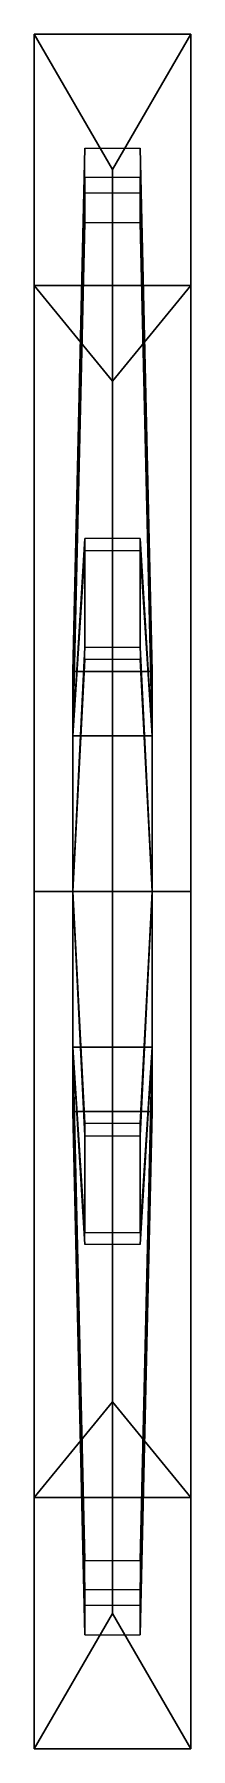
# Model space of a CAD drawing. Header units: metres. Extents: x -327 to -299, y -1 to 303.
import ezdxf

# ---------------------------------------------------------------- set-up
doc = ezdxf.new("R2010")
doc.units = ezdxf.units.M

msp = doc.modelspace()

# ---------------------------------------------------------------- linework, layer by layer
at = {"layer": 'layer1', "color": 1}
for points in [[(-298.98193, 258.30173, -150.36929), (-298.98193, 302.76923, -257.72296), (-326.66223, 302.76923, -257.72296), (-326.66223, 258.30173, -150.36929)], [(-326.66223, 258.30173, -150.36929), (-326.66223, 302.76923, -257.72296), (-312.82211, 278.79733, -257.72296), (-312.82211, 241.35144, -167.31955)], [(-298.98193, 302.76923, -257.72296), (-298.98193, 258.30173, -365.07657), (-326.66223, 258.30173, -365.07657), (-326.66223, 302.76923, -257.72296)], [(-326.66223, 302.76923, -257.72296), (-326.66223, 258.30173, -365.07657), (-312.82211, 241.35126, -348.12616), (-312.82211, 278.79733, -257.72296)], [(-312.82211, 241.35144, -167.31955), (-312.82211, 278.79733, -257.72296), (-298.98193, 302.76923, -257.72296), (-298.98193, 258.30173, -150.36929)], [(-312.82211, 278.79733, -257.72296), (-312.82211, 241.35126, -348.12616), (-298.98193, 258.30173, -365.07657), (-298.98193, 302.76923, -257.72296)], [(-317.72632, 282.62393, -214.47726), (-319.82843, 189.90756, -257.72296), (-319.82843, 178.49655, -230.1745), (-317.72632, 274.63635, -195.19321)], [(-307.91791, 282.62393, -214.47726), (-305.81573, 189.90756, -257.72296), (-319.82843, 189.90756, -257.72296), (-317.72632, 282.62393, -214.47726)], [(-307.91791, 274.63635, -195.19321), (-305.81573, 178.49655, -230.1745), (-305.81573, 189.90756, -257.72296), (-307.91791, 282.62393, -214.47726)], [(-317.73898, 277.41763, -298.78314), (-319.82843, 189.90756, -257.72296), (-305.81573, 189.90756, -257.72296), (-307.90524, 277.41763, -298.78314)], [(-317.73898, 269.40927, -318.11646), (-319.82843, 178.49655, -285.27136), (-319.82843, 189.90756, -257.72296), (-317.73898, 277.41763, -298.78314)], [(-307.90524, 277.41763, -298.78314), (-305.81573, 189.90756, -257.72296), (-305.81573, 178.49655, -285.27136), (-307.90524, 269.40927, -318.11646)], [(-317.72632, 274.63635, -195.19321), (-319.82843, 178.49655, -230.1745), (-305.81573, 178.49655, -230.1745), (-307.91791, 274.63635, -195.19321)], [(-307.90524, 269.40927, -318.11646), (-305.81573, 178.49655, -285.27136), (-319.82843, 178.49655, -285.27136), (-317.73898, 269.40927, -318.11646)], [(-298.98193, 150.94821, -105.90163), (-298.98193, 258.30173, -150.36929), (-326.66223, 258.30173, -150.36929), (-326.66223, 150.94821, -105.90163)], [(-326.66223, 150.94821, -105.90163), (-326.66223, 258.30173, -150.36929), (-312.82211, 241.35144, -167.31955), (-312.82211, 150.94821, -129.87358)], [(-298.98193, 258.30173, -365.07657), (-298.98193, 150.94821, -409.54413), (-326.66223, 150.94821, -409.54413), (-326.66223, 258.30173, -365.07657)], [(-326.66223, 258.30173, -365.07657), (-326.66223, 150.94821, -409.54413), (-312.82211, 150.94821, -385.57233), (-312.82211, 241.35126, -348.12616)], [(-312.82211, 150.94821, -129.87358), (-312.82211, 241.35144, -167.31955), (-298.98193, 258.30173, -150.36929), (-298.98193, 150.94821, -105.90163)], [(-312.82211, 241.35126, -348.12616), (-312.82211, 150.94821, -385.57233), (-298.98193, 150.94821, -409.54413), (-298.98193, 258.30173, -365.07657)], [(-317.72632, 213.47777, -381.41144), (-319.82843, 178.49655, -285.27136), (-305.81573, 178.49655, -285.27136), (-307.91791, 213.47777, -381.41144)], [(-317.72632, 194.19383, -389.39899), (-319.82843, 150.94821, -296.68246), (-319.82843, 178.49655, -285.27136), (-317.72632, 213.47777, -381.41144)], [(-307.91791, 213.47777, -381.41144), (-305.81573, 178.49655, -285.27136), (-305.81573, 150.94821, -296.68246), (-307.91791, 194.19383, -389.39899)], [(-317.72632, 211.31697, -139.25137), (-319.82843, 178.49655, -230.1745), (-319.82843, 150.94821, -218.76353), (-317.72632, 192.03287, -131.26366)], [(-307.91791, 211.31697, -139.25137), (-305.81573, 178.49655, -230.1745), (-319.82843, 178.49655, -230.1745), (-317.72632, 211.31697, -139.25137)], [(-307.91791, 192.03287, -131.26366), (-305.81573, 150.94821, -218.76353), (-305.81573, 178.49655, -230.1745), (-307.91791, 211.31697, -139.25137)], [(-307.91791, 194.19383, -389.39899), (-305.81573, 150.94821, -296.68246), (-319.82843, 150.94821, -296.68246), (-317.72632, 194.19383, -389.39899)], [(-317.72632, 192.03287, -131.26366), (-319.82843, 150.94821, -218.76353), (-305.81573, 150.94821, -218.76353), (-307.91791, 192.03287, -131.26366)], [(-319.82843, 150.94821, -257.72296), (-319.82843, 189.90756, -257.72296), (-319.82843, 178.49655, -285.27136)], [(-319.82843, 150.94821, -257.72296), (-319.82843, 178.49655, -230.1745), (-319.82843, 189.90756, -257.72296)], [(-305.81573, 150.94821, -257.72296), (-305.81573, 178.49655, -285.27136), (-305.81573, 189.90756, -257.72296)], [(-305.81573, 150.94821, -257.72296), (-305.81573, 189.90756, -257.72296), (-305.81573, 178.49655, -230.1745)], [(-319.82843, 150.94821, -257.72296), (-319.82843, 178.49655, -285.27136), (-319.82843, 150.94821, -296.68246)], [(-319.82843, 150.94821, -257.72296), (-319.82843, 150.94821, -218.76353), (-319.82843, 178.49655, -230.1745)], [(-305.81573, 150.94821, -257.72296), (-305.81573, 150.94821, -296.68246), (-305.81573, 178.49655, -285.27136)], [(-305.81573, 150.94821, -257.72296), (-305.81573, 178.49655, -230.1745), (-305.81573, 150.94821, -218.76353)], [(-298.98193, 43.59429, -150.36929), (-298.98193, 150.94821, -105.90163), (-326.66223, 150.94821, -105.90163), (-326.66223, 43.59429, -150.36929)], [(-326.66223, 43.59429, -150.36929), (-326.66223, 150.94821, -105.90163), (-312.82211, 150.94821, -129.87358), (-312.82211, 60.54482, -167.31955)], [(-298.98193, 150.94821, -409.54413), (-298.98193, 43.59429, -365.07657), (-326.66223, 43.59429, -365.07657), (-326.66223, 150.94821, -409.54413)], [(-326.66223, 150.94821, -409.54413), (-326.66223, 43.59429, -365.07657), (-312.82211, 60.54482, -348.1261), (-312.82211, 150.94821, -385.57233)], [(-319.82843, 150.94821, -257.72296), (-319.82843, 123.39954, -230.1745), (-319.82843, 150.94821, -218.76353)], [(-319.82843, 150.94821, -257.72296), (-319.82843, 111.98862, -257.72296), (-319.82843, 123.39954, -230.1745)], [(-319.82843, 150.94821, -257.72296), (-319.82843, 123.39954, -285.27136), (-319.82843, 111.98862, -257.72296)], [(-319.82843, 150.94821, -257.72296), (-319.82843, 150.94821, -296.68246), (-319.82843, 123.39954, -285.27136)], [(-317.72632, 107.70239, -126.047), (-319.82843, 150.94821, -218.76353), (-319.82843, 123.39954, -230.1745), (-317.72632, 88.41847, -134.03452)], [(-307.91791, 107.70239, -126.047), (-305.81573, 150.94821, -218.76353), (-319.82843, 150.94821, -218.76353), (-317.72632, 107.70239, -126.047)], [(-317.72632, 109.86317, -384.18213), (-319.82843, 150.94821, -296.68246), (-305.81573, 150.94821, -296.68246), (-307.91791, 109.86317, -384.18213)], [(-317.72632, 90.57925, -376.19443), (-319.82843, 123.39954, -285.27136), (-319.82843, 150.94821, -296.68246), (-317.72632, 109.86317, -384.18213)], [(-312.82211, 60.54482, -167.31955), (-312.82211, 150.94821, -129.87358), (-298.98193, 150.94821, -105.90163), (-298.98193, 43.59429, -150.36929)], [(-312.82211, 150.94821, -385.57233), (-312.82211, 60.54482, -348.1261), (-298.98193, 43.59429, -365.07657), (-298.98193, 150.94821, -409.54413)], [(-307.91791, 88.41847, -134.03452), (-305.81573, 123.39954, -230.1745), (-305.81573, 150.94821, -218.76353), (-307.91791, 107.70239, -126.047)], [(-307.91791, 109.86317, -384.18213), (-305.81573, 150.94821, -296.68246), (-305.81573, 123.39954, -285.27136), (-307.91791, 90.57925, -376.19443)], [(-305.81573, 150.94821, -257.72296), (-305.81573, 150.94821, -218.76353), (-305.81573, 123.39954, -230.1745)], [(-305.81573, 150.94821, -257.72296), (-305.81573, 123.39954, -230.1745), (-305.81573, 111.98862, -257.72296)], [(-305.81573, 150.94821, -257.72296), (-305.81573, 111.98862, -257.72296), (-305.81573, 123.39954, -285.27136)], [(-305.81573, 150.94821, -257.72296), (-305.81573, 123.39954, -285.27136), (-305.81573, 150.94821, -296.68246)], [(-317.72632, 88.41847, -134.03452), (-319.82843, 123.39954, -230.1745), (-305.81573, 123.39954, -230.1745), (-307.91791, 88.41847, -134.03452)], [(-317.72632, 27.25957, -320.25259), (-319.82843, 123.39954, -285.27136), (-305.81573, 123.39954, -285.27136), (-307.91791, 27.25957, -320.25259)], [(-317.72632, 19.272, -300.96878), (-319.82843, 111.98862, -257.72296), (-319.82843, 123.39954, -285.27136), (-317.72632, 27.25957, -320.25259)], [(-317.72632, 32.47653, -197.35422), (-319.82843, 123.39954, -230.1745), (-319.82843, 111.98862, -257.72296), (-317.72632, 24.48871, -216.63823)], [(-307.91791, 32.47653, -197.35422), (-305.81573, 123.39954, -230.1745), (-319.82843, 123.39954, -230.1745), (-317.72632, 32.47653, -197.35422)], [(-307.91791, 90.57925, -376.19443), (-305.81573, 123.39954, -285.27136), (-319.82843, 123.39954, -285.27136), (-317.72632, 90.57925, -376.19443)], [(-307.91791, 27.25957, -320.25259), (-305.81573, 123.39954, -285.27136), (-305.81573, 111.98862, -257.72296), (-307.91791, 19.272, -300.96878)], [(-307.91791, 24.48871, -216.63823), (-305.81573, 111.98862, -257.72296), (-305.81573, 123.39954, -230.1745), (-307.91791, 32.47653, -197.35422)], [(-307.91791, 19.272, -300.96878), (-305.81573, 111.98862, -257.72296), (-319.82843, 111.98862, -257.72296), (-317.72632, 19.272, -300.96878)], [(-317.72632, 24.48871, -216.63823), (-319.82843, 111.98862, -257.72296), (-305.81573, 111.98862, -257.72296), (-307.91791, 24.48871, -216.63823)], [(-326.66223, -0.8732, -257.72296), (-326.66223, 43.59429, -150.36929), (-312.82211, 60.54482, -167.31955), (-312.82211, 23.09862, -257.72296)], [(-326.66223, 43.59429, -365.07657), (-326.66223, -0.8732, -257.72296), (-312.82211, 23.09862, -257.72296), (-312.82211, 60.54482, -348.1261)], [(-312.82211, 23.09862, -257.72296), (-312.82211, 60.54482, -167.31955), (-298.98193, 43.59429, -150.36929), (-298.98193, -0.8732, -257.72296)], [(-312.82211, 60.54482, -348.1261), (-312.82211, 23.09862, -257.72296), (-298.98193, -0.8732, -257.72296), (-298.98193, 43.59429, -365.07657)], [(-298.98193, -0.8732, -257.72296), (-298.98193, 43.59429, -150.36929), (-326.66223, 43.59429, -150.36929), (-326.66223, -0.8732, -257.72296)], [(-298.98193, 43.59429, -365.07657), (-298.98193, -0.8732, -257.72296), (-326.66223, -0.8732, -257.72296), (-326.66223, 43.59429, -365.07657)]]:
    msp.add_3dface(points, dxfattribs=at)

doc.saveas('drawing.dxf')
